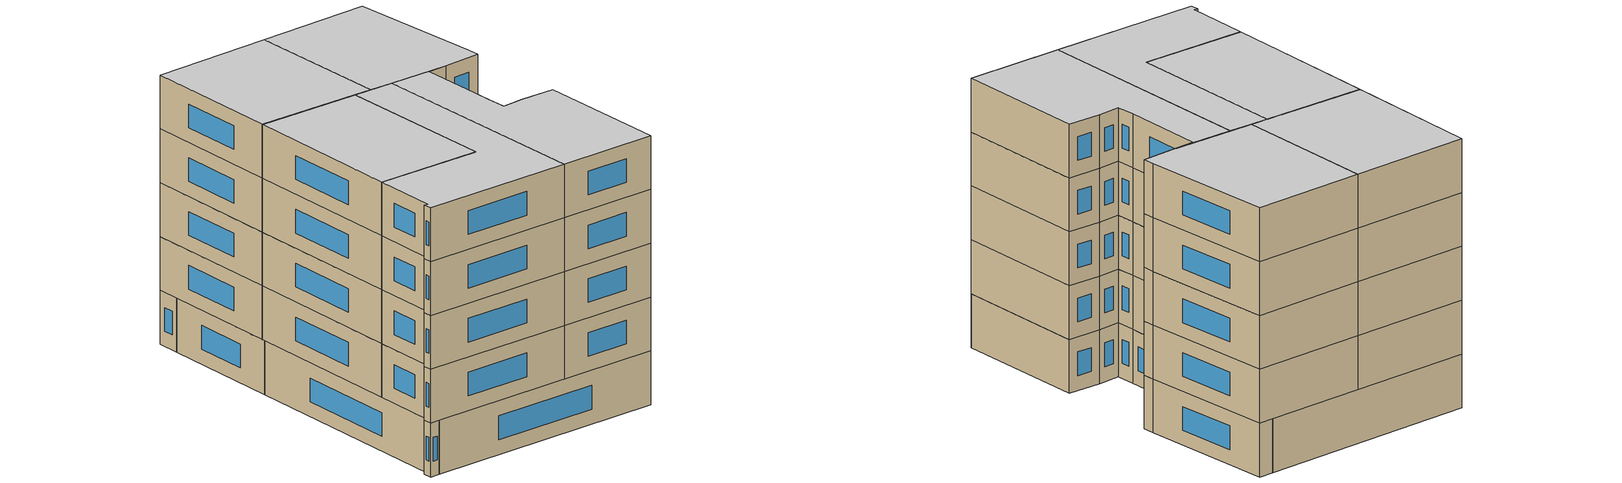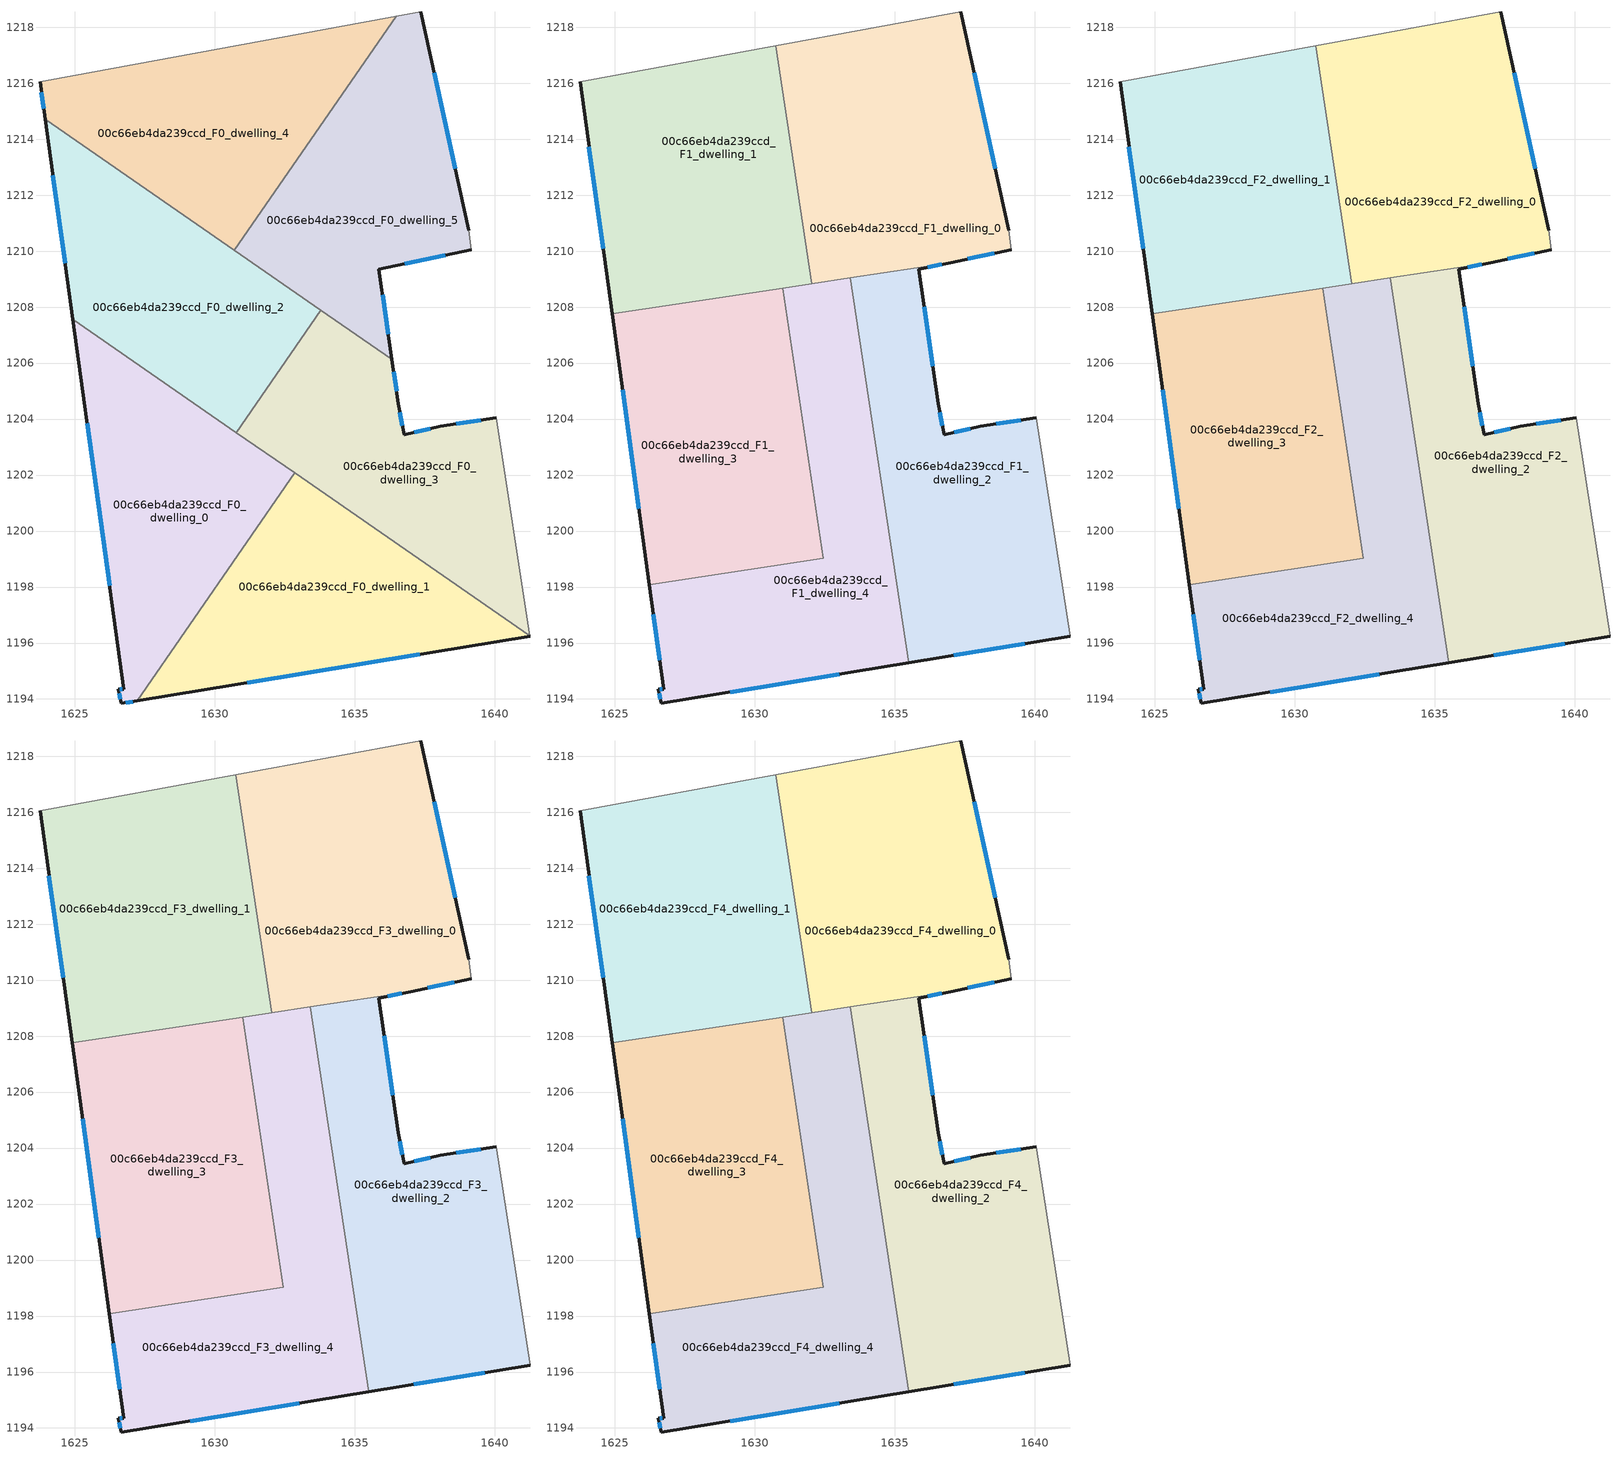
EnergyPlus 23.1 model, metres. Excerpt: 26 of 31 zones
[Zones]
00c66eb4da239ccd_F0_dwelling_0
 floor ground (EU_floor_Construction): 1632.86,1202.07 1627.22,1193.94 1626.65,1193.84 1626.55,1194.34 1626.75,1194.34 1624.93,1207.56 z0
 wall outside (EU_wall_Construction): 1624.93,1207.56 1626.75,1194.34 1626.55,1194.34 1626.65,1193.84 1627.22,1193.94 z0:3
 wall to 00c66eb4da239ccd_F0_dwelling_1 (EU_wall_Construction): 1627.22,1193.94 1632.86,1202.07 z0:3
 wall to 00c66eb4da239ccd_F0_dwelling_2 (EU_wall_Construction): 1630.77,1203.52 1624.93,1207.56 z0:3
 wall to 00c66eb4da239ccd_F0_dwelling_3 (EU_wall_Construction): 1632.86,1202.07 1630.77,1203.52 z0:3
 window (EU_Window_Construction): 1625.44,1203.86 1626.24,1198.05 / 1626.81,1193.87 1627.06,1193.91 / 1626.58,1194.2 1626.62,1193.98 / 1626.69,1194.34 1626.61,1194.34 z0.84:2.16
00c66eb4da239ccd_F0_dwelling_1
 floor ground (EU_floor_Construction): 1641.26,1196.26 1641.26,1196.24 1627.22,1193.94 1632.86,1202.07 z0
 wall outside (EU_wall_Construction): 1627.22,1193.94 1641.26,1196.24 z0:3
 wall adiabatic (EU_wall_Construction): 1641.26,1196.24 1641.26,1196.26 z0:3
 wall to 00c66eb4da239ccd_F0_dwelling_3 (EU_wall_Construction): 1641.26,1196.26 1632.86,1202.07 z0:3
 window (EU_Window_Construction): 1631.16,1194.58 1637.33,1195.6 z0.84:2.16
00c66eb4da239ccd_F0_dwelling_2
 floor ground (EU_floor_Construction): 1633.79,1207.88 1630.77,1203.52 1624.93,1207.56 1623.94,1214.7 z0
 wall outside (EU_wall_Construction): 1623.94,1214.7 1624.93,1207.56 z0:3
 wall to 00c66eb4da239ccd_F0_dwelling_3 (EU_wall_Construction): 1630.77,1203.52 1633.79,1207.88 z0:3
 wall to 00c66eb4da239ccd_F0_dwelling_4 (EU_wall_Construction): 1630.69,1210.03 1623.94,1214.7 z0:3
 wall to 00c66eb4da239ccd_F0_dwelling_5 (EU_wall_Construction): 1633.79,1207.88 1630.69,1210.03 z0:3
 window (EU_Window_Construction): 1624.22,1212.7 1624.65,1209.56 z0.84:2.16
00c66eb4da239ccd_F0_dwelling_3
 floor ground (EU_floor_Construction): 1640.06,1204.05 1641.26,1196.26 1630.77,1203.52 1633.79,1207.88 1636.33,1206.13 1636.56,1204.55 1636.76,1203.45 1638.06,1203.75 z0
 wall outside (EU_wall_Construction): 1640.06,1204.05 1638.06,1203.75 1636.76,1203.45 1636.56,1204.55 1636.33,1206.13 z0:3
 wall adiabatic (EU_wall_Construction): 1641.26,1196.26 1640.06,1204.05 z0:3
 wall to 00c66eb4da239ccd_F0_dwelling_5 (EU_wall_Construction): 1636.33,1206.13 1633.79,1207.88 z0:3
 window (EU_Window_Construction): 1636.5,1204.99 1636.39,1205.69 / 1636.7,1203.76 1636.62,1204.24 / 1637.7,1203.66 1637.13,1203.53 / 1639.5,1203.96 1638.62,1203.83 z0.84:2.16
00c66eb4da239ccd_F0_dwelling_4
 floor ground (EU_floor_Construction): 1636.48,1218.4 1630.69,1210.03 1623.94,1214.7 1623.76,1216.06 z0
 wall outside (EU_wall_Construction): 1623.76,1216.06 1623.94,1214.7 z0:3
 wall adiabatic (EU_wall_Construction): 1636.48,1218.4 1623.76,1216.06 z0:3
 wall to 00c66eb4da239ccd_F0_dwelling_5 (EU_wall_Construction): 1630.69,1210.03 1636.48,1218.4 z0:3
 window (EU_Window_Construction): 1623.81,1215.68 1623.89,1215.08 z0.84:2.16
00c66eb4da239ccd_F0_dwelling_5
 floor ground (EU_floor_Construction): 1637.36,1218.56 1639.06,1210.75 1639.16,1210.05 1635.86,1209.35 1636.33,1206.13 1630.69,1210.03 1636.48,1218.4 z0
 wall outside (EU_wall_Construction): 1636.33,1206.13 1635.86,1209.35 1639.16,1210.05 / 1639.06,1210.75 1637.36,1218.56 z0:3
 wall adiabatic (EU_wall_Construction): 1637.36,1218.56 1636.48,1218.4 / 1639.16,1210.05 1639.06,1210.75 z0:3
 window (EU_Window_Construction): 1636.79,1209.55 1638.24,1209.85 / 1636.2,1207.03 1635.99,1208.45 / 1638.59,1212.94 1637.84,1216.37 z0.84:2.16
00c66eb4da239ccd_F1_dwelling_0
 floor to 00c66eb4da239ccd_F0_dwelling_5 (EU_floor_Construction): 1637.36,1218.56 1639.06,1210.75 1639.16,1210.05 1636.99,1209.59 1632.34,1208.89 1632,1209.13 1631.65,1211.42 1636.48,1218.4 z3
 floor to 00c66eb4da239ccd_F0_dwelling_4 (EU_floor_Construction): 1636.48,1218.4 1631.65,1211.42 1630.75,1217.34 z3
 floor to 00c66eb4da239ccd_F0_dwelling_2 (EU_floor_Construction): 1632.34,1208.89 1632.04,1208.84 1632,1209.13 z3
 wall outside (EU_wall_Construction): 1636.99,1209.59 1639.16,1210.05 / 1639.06,1210.75 1637.36,1218.56 z3:6
 wall adiabatic (EU_wall_Construction): 1639.16,1210.05 1639.06,1210.75 / 1637.36,1218.56 1630.75,1217.34 z3:6
 wall to 00c66eb4da239ccd_F1_dwelling_1 (EU_wall_Construction): 1630.75,1217.34 1632.04,1208.84 z3:6
 wall to 00c66eb4da239ccd_F1_dwelling_2 (EU_wall_Construction): 1633.41,1209.05 1636.99,1209.59 z3:6
 wall to 00c66eb4da239ccd_F1_dwelling_4 (EU_wall_Construction): 1632.04,1208.84 1633.41,1209.05 z3:6
 window (EU_Window_Construction): 1637.6,1209.72 1638.56,1209.92 / 1638.59,1212.94 1637.84,1216.37 z3.84:5.16
00c66eb4da239ccd_F1_dwelling_1
 floor to 00c66eb4da239ccd_F0_dwelling_4 (EU_floor_Construction): 1630.75,1217.34 1631.65,1211.42 1630.69,1210.03 1623.94,1214.7 1623.76,1216.06 z3
 floor to 00c66eb4da239ccd_F0_dwelling_5 (EU_floor_Construction): 1631.65,1211.42 1632,1209.13 1630.69,1210.03 z3
 floor to 00c66eb4da239ccd_F0_dwelling_2 (EU_floor_Construction): 1632,1209.13 1632.04,1208.84 1624.9,1207.76 1623.94,1214.7 z3
 wall outside (EU_wall_Construction): 1623.76,1216.06 1624.9,1207.76 z3:6
 wall adiabatic (EU_wall_Construction): 1630.75,1217.34 1623.76,1216.06 z3:6
 wall to 00c66eb4da239ccd_F1_dwelling_3 (EU_wall_Construction): 1624.9,1207.76 1630.99,1208.68 z3:6
 wall to 00c66eb4da239ccd_F1_dwelling_4 (EU_wall_Construction): 1630.99,1208.68 1632.04,1208.84 z3:6
 window (EU_Window_Construction): 1624.08,1213.73 1624.58,1210.09 z3.84:5.16
00c66eb4da239ccd_F1_dwelling_2
 floor to 00c66eb4da239ccd_F0_dwelling_2 (EU_floor_Construction): 1633.79,1207.88 1633.63,1207.64 1633.57,1208.04 z3
 floor to 00c66eb4da239ccd_F0_dwelling_3 (EU_floor_Construction): 1640.06,1204.05 1641.26,1196.26 1634.66,1200.83 1633.63,1207.64 1633.79,1207.88 1636.33,1206.13 1636.56,1204.55 1636.76,1203.45 1638.06,1203.75 z3
 floor to 00c66eb4da239ccd_F0_dwelling_1 (EU_floor_Construction): 1641.26,1196.26 1641.26,1196.24 1635.5,1195.29 1634.66,1200.83 z3
 floor to 00c66eb4da239ccd_F0_dwelling_5 (EU_floor_Construction): 1636.99,1209.59 1635.86,1209.35 1636.33,1206.13 1633.57,1208.04 1633.41,1209.05 z3
 wall outside (EU_wall_Construction): 1640.06,1204.05 1638.06,1203.75 1636.76,1203.45 1636.56,1204.55 1635.86,1209.35 1636.99,1209.59 / 1635.5,1195.29 1641.26,1196.24 z3:6
 wall adiabatic (EU_wall_Construction): 1641.26,1196.24 1640.06,1204.05 z3:6
 wall to 00c66eb4da239ccd_F1_dwelling_4 (EU_wall_Construction): 1633.41,1209.05 1635.5,1195.29 z3:6
 window (EU_Window_Construction): 1636.36,1205.89 1636.06,1208.01 / 1636.7,1203.76 1636.62,1204.24 / 1637.7,1203.66 1637.13,1203.53 / 1639.5,1203.96 1638.62,1203.83 / 1637.11,1195.56 1639.65,1195.98 / 1636.18,1209.42 1636.68,1209.52 z3.84:5.16
00c66eb4da239ccd_F1_dwelling_3
 floor to 00c66eb4da239ccd_F0_dwelling_0 (EU_floor_Construction): 1631.89,1202.74 1632.15,1201.05 1630.54,1198.73 1626.24,1198.08 1624.93,1207.56 z3
 floor to 00c66eb4da239ccd_F0_dwelling_1 (EU_floor_Construction): 1632.15,1201.05 1632.45,1199.02 1630.54,1198.73 z3
 floor to 00c66eb4da239ccd_F0_dwelling_2 (EU_floor_Construction): 1630.99,1208.68 1631.59,1204.7 1630.77,1203.52 1624.93,1207.56 1624.9,1207.76 z3
 floor to 00c66eb4da239ccd_F0_dwelling_3 (EU_floor_Construction): 1631.59,1204.7 1631.89,1202.74 1630.77,1203.52 z3
 wall outside (EU_wall_Construction): 1624.9,1207.76 1626.24,1198.08 z3:6
 wall to 00c66eb4da239ccd_F1_dwelling_4 (EU_wall_Construction): 1626.24,1198.08 1632.45,1199.02 1630.99,1208.68 z3:6
 window (EU_Window_Construction): 1625.27,1205.05 1625.86,1200.79 z3.84:5.16
00c66eb4da239ccd_F1_dwelling_4
 floor to 00c66eb4da239ccd_F0_dwelling_1 (EU_floor_Construction): 1634.66,1200.83 1635.5,1195.29 1627.23,1193.94 1630.54,1198.73 1632.45,1199.02 1632.15,1201.05 1632.86,1202.07 z3
 floor to 00c66eb4da239ccd_F0_dwelling_0 (EU_floor_Construction): 1632.86,1202.07 1632.15,1201.05 1631.89,1202.74 z3; 1630.54,1198.73 1627.23,1193.94 1626.65,1193.84 1626.55,1194.34 1626.75,1194.34 1626.24,1198.08 z3
 floor to 00c66eb4da239ccd_F0_dwelling_3 (EU_floor_Construction): 1633.63,1207.64 1634.66,1200.83 1631.89,1202.74 1631.59,1204.7 z3
 floor to 00c66eb4da239ccd_F0_dwelling_2 (EU_floor_Construction): 1633.57,1208.04 1633.63,1207.64 1631.59,1204.7 1630.99,1208.68 1632.34,1208.89 z3
 floor to 00c66eb4da239ccd_F0_dwelling_5 (EU_floor_Construction): 1633.41,1209.05 1633.57,1208.04 1632.35,1208.89 z3
 wall outside (EU_wall_Construction): 1626.24,1198.08 1626.75,1194.34 1626.55,1194.34 1626.65,1193.84 1635.5,1195.29 z3:6
 window (EU_Window_Construction): 1626.38,1197.03 1626.61,1195.39 / 1629.13,1194.25 1633.02,1194.89 / 1626.58,1194.2 1626.62,1193.98 / 1626.69,1194.34 1626.61,1194.34 z3.84:5.16
00c66eb4da239ccd_F2_dwelling_0
 floor to 00c66eb4da239ccd_F1_dwelling_0 (EU_floor_Construction): 1637.36,1218.56 1639.06,1210.75 1639.16,1210.05 1636.99,1209.59 1632.04,1208.84 1630.75,1217.34 z6
 wall outside (EU_wall_Construction): 1636.99,1209.59 1639.16,1210.05 / 1639.06,1210.75 1637.36,1218.56 z6:9
 wall adiabatic (EU_wall_Construction): 1639.16,1210.05 1639.06,1210.75 / 1637.36,1218.56 1630.75,1217.34 z6:9
 wall to 00c66eb4da239ccd_F2_dwelling_1 (EU_wall_Construction): 1630.75,1217.34 1632.04,1208.84 z6:9
 wall to 00c66eb4da239ccd_F2_dwelling_2 (EU_wall_Construction): 1633.41,1209.05 1636.99,1209.59 z6:9
 wall to 00c66eb4da239ccd_F2_dwelling_4 (EU_wall_Construction): 1632.04,1208.84 1633.41,1209.05 z6:9
 window (EU_Window_Construction): 1637.6,1209.72 1638.56,1209.92 / 1638.59,1212.94 1637.84,1216.37 z6.84:8.16
00c66eb4da239ccd_F2_dwelling_1
 floor to 00c66eb4da239ccd_F1_dwelling_1 (EU_floor_Construction): 1630.75,1217.34 1632.04,1208.84 1624.9,1207.76 1623.76,1216.06 z6
 wall outside (EU_wall_Construction): 1623.76,1216.06 1624.9,1207.76 z6:9
 wall adiabatic (EU_wall_Construction): 1630.75,1217.34 1623.76,1216.06 z6:9
 wall to 00c66eb4da239ccd_F2_dwelling_3 (EU_wall_Construction): 1624.9,1207.76 1630.99,1208.68 z6:9
 wall to 00c66eb4da239ccd_F2_dwelling_4 (EU_wall_Construction): 1630.99,1208.68 1632.04,1208.84 z6:9
 window (EU_Window_Construction): 1624.08,1213.73 1624.58,1210.09 z6.84:8.16
00c66eb4da239ccd_F2_dwelling_2
 floor to 00c66eb4da239ccd_F1_dwelling_2 (EU_floor_Construction): 1636.99,1209.59 1635.86,1209.35 1636.56,1204.55 1636.76,1203.45 1638.06,1203.75 1640.06,1204.05 1641.26,1196.24 1635.5,1195.29 1633.41,1209.05 z6
 wall outside (EU_wall_Construction): 1640.06,1204.05 1638.06,1203.75 1636.76,1203.45 1636.56,1204.55 1635.86,1209.35 1636.99,1209.59 / 1635.5,1195.29 1641.26,1196.24 z6:9
 wall adiabatic (EU_wall_Construction): 1641.26,1196.24 1640.06,1204.05 z6:9
 wall to 00c66eb4da239ccd_F2_dwelling_4 (EU_wall_Construction): 1633.41,1209.05 1635.5,1195.29 z6:9
 window (EU_Window_Construction): 1636.36,1205.89 1636.06,1208.01 / 1636.7,1203.76 1636.62,1204.24 / 1637.7,1203.66 1637.13,1203.53 / 1639.5,1203.96 1638.62,1203.83 / 1637.11,1195.56 1639.65,1195.98 / 1636.18,1209.42 1636.68,1209.52 z6.84:8.16
00c66eb4da239ccd_F2_dwelling_3
 floor to 00c66eb4da239ccd_F1_dwelling_3 (EU_floor_Construction): 1630.99,1208.68 1632.45,1199.02 1626.24,1198.08 1624.9,1207.76 z6
 wall outside (EU_wall_Construction): 1624.9,1207.76 1626.24,1198.08 z6:9
 wall to 00c66eb4da239ccd_F2_dwelling_4 (EU_wall_Construction): 1626.24,1198.08 1632.45,1199.02 1630.99,1208.68 z6:9
 window (EU_Window_Construction): 1625.27,1205.05 1625.86,1200.79 z6.84:8.16
00c66eb4da239ccd_F2_dwelling_4
 floor to 00c66eb4da239ccd_F1_dwelling_4 (EU_floor_Construction): 1633.41,1209.05 1635.5,1195.29 1626.65,1193.84 1626.55,1194.34 1626.75,1194.34 1626.24,1198.08 1632.45,1199.02 1630.99,1208.68 z6
 wall outside (EU_wall_Construction): 1626.24,1198.08 1626.75,1194.34 1626.55,1194.34 1626.65,1193.84 1635.5,1195.29 z6:9
 window (EU_Window_Construction): 1626.38,1197.03 1626.61,1195.39 / 1629.13,1194.25 1633.02,1194.89 / 1626.58,1194.2 1626.62,1193.98 / 1626.69,1194.34 1626.61,1194.34 z6.84:8.16
00c66eb4da239ccd_F3_dwelling_0
 floor to 00c66eb4da239ccd_F2_dwelling_0 (EU_floor_Construction): 1637.36,1218.56 1639.06,1210.75 1639.16,1210.05 1636.99,1209.59 1632.04,1208.84 1630.75,1217.34 z9
 wall outside (EU_wall_Construction): 1636.99,1209.59 1639.16,1210.05 / 1639.06,1210.75 1637.36,1218.56 z9:12
 wall adiabatic (EU_wall_Construction): 1639.16,1210.05 1639.06,1210.75 / 1637.36,1218.56 1630.75,1217.34 z9:12
 wall to 00c66eb4da239ccd_F3_dwelling_1 (EU_wall_Construction): 1630.75,1217.34 1632.04,1208.84 z9:12
 wall to 00c66eb4da239ccd_F3_dwelling_2 (EU_wall_Construction): 1633.41,1209.05 1636.99,1209.59 z9:12
 wall to 00c66eb4da239ccd_F3_dwelling_4 (EU_wall_Construction): 1632.04,1208.84 1633.41,1209.05 z9:12
 window (EU_Window_Construction): 1637.6,1209.72 1638.56,1209.92 / 1638.59,1212.94 1637.84,1216.37 z9.84:11.16
00c66eb4da239ccd_F3_dwelling_1
 floor to 00c66eb4da239ccd_F2_dwelling_1 (EU_floor_Construction): 1630.75,1217.34 1632.04,1208.84 1624.9,1207.76 1623.76,1216.06 z9
 wall outside (EU_wall_Construction): 1623.76,1216.06 1624.9,1207.76 z9:12
 wall adiabatic (EU_wall_Construction): 1630.75,1217.34 1623.76,1216.06 z9:12
 wall to 00c66eb4da239ccd_F3_dwelling_3 (EU_wall_Construction): 1624.9,1207.76 1630.99,1208.68 z9:12
 wall to 00c66eb4da239ccd_F3_dwelling_4 (EU_wall_Construction): 1630.99,1208.68 1632.04,1208.84 z9:12
 window (EU_Window_Construction): 1624.08,1213.73 1624.58,1210.09 z9.84:11.16
00c66eb4da239ccd_F3_dwelling_2
 floor to 00c66eb4da239ccd_F2_dwelling_2 (EU_floor_Construction): 1636.99,1209.59 1635.86,1209.35 1636.56,1204.55 1636.76,1203.45 1638.06,1203.75 1640.06,1204.05 1641.26,1196.24 1635.5,1195.29 1633.41,1209.05 z9
 wall outside (EU_wall_Construction): 1640.06,1204.05 1638.06,1203.75 1636.76,1203.45 1636.56,1204.55 1635.86,1209.35 1636.99,1209.59 / 1635.5,1195.29 1641.26,1196.24 z9:12
 wall adiabatic (EU_wall_Construction): 1641.26,1196.24 1640.06,1204.05 z9:12
 wall to 00c66eb4da239ccd_F3_dwelling_4 (EU_wall_Construction): 1633.41,1209.05 1635.5,1195.29 z9:12
 window (EU_Window_Construction): 1636.36,1205.89 1636.06,1208.01 / 1636.7,1203.76 1636.62,1204.24 / 1637.7,1203.66 1637.13,1203.53 / 1639.5,1203.96 1638.62,1203.83 / 1637.11,1195.56 1639.65,1195.98 / 1636.18,1209.42 1636.68,1209.52 z9.84:11.16
00c66eb4da239ccd_F3_dwelling_3
 floor to 00c66eb4da239ccd_F2_dwelling_3 (EU_floor_Construction): 1630.99,1208.68 1632.45,1199.02 1626.24,1198.08 1624.9,1207.76 z9
 wall outside (EU_wall_Construction): 1624.9,1207.76 1626.24,1198.08 z9:12
 wall to 00c66eb4da239ccd_F3_dwelling_4 (EU_wall_Construction): 1626.24,1198.08 1632.45,1199.02 1630.99,1208.68 z9:12
 window (EU_Window_Construction): 1625.27,1205.05 1625.86,1200.79 z9.84:11.16
00c66eb4da239ccd_F3_dwelling_4
 floor to 00c66eb4da239ccd_F2_dwelling_4 (EU_floor_Construction): 1633.41,1209.05 1635.5,1195.29 1626.65,1193.84 1626.55,1194.34 1626.75,1194.34 1626.24,1198.08 1632.45,1199.02 1630.99,1208.68 z9
 wall outside (EU_wall_Construction): 1626.24,1198.08 1626.75,1194.34 1626.55,1194.34 1626.65,1193.84 1635.5,1195.29 z9:12
 window (EU_Window_Construction): 1626.38,1197.03 1626.61,1195.39 / 1629.13,1194.25 1633.02,1194.89 / 1626.58,1194.2 1626.62,1193.98 / 1626.69,1194.34 1626.61,1194.34 z9.84:11.16
00c66eb4da239ccd_F4_dwelling_0
 floor to 00c66eb4da239ccd_F3_dwelling_0 (EU_floor_Construction): 1637.36,1218.56 1639.06,1210.75 1639.16,1210.05 1636.99,1209.59 1632.04,1208.84 1630.75,1217.34 z12
 wall outside (EU_wall_Construction): 1636.99,1209.59 1639.16,1210.05 / 1639.06,1210.75 1637.36,1218.56 z12:15
 wall adiabatic (EU_wall_Construction): 1639.16,1210.05 1639.06,1210.75 / 1637.36,1218.56 1630.75,1217.34 z12:15
 wall to 00c66eb4da239ccd_F4_dwelling_1 (EU_wall_Construction): 1630.75,1217.34 1632.04,1208.84 z12:15
 wall to 00c66eb4da239ccd_F4_dwelling_2 (EU_wall_Construction): 1633.41,1209.05 1636.99,1209.59 z12:15
 wall to 00c66eb4da239ccd_F4_dwelling_4 (EU_wall_Construction): 1632.04,1208.84 1633.41,1209.05 z12:15
 window (EU_Window_Construction): 1637.6,1209.72 1638.56,1209.92 / 1638.59,1212.94 1637.84,1216.37 z12.84:14.16
 ceiling to 00c66eb4da239ccd_F5_dwelling_0 (EU_floor_Construction): 1639.16,1210.05 1639.06,1210.75 1637.36,1218.56 1630.75,1217.34 1632.04,1208.84 1636.99,1209.59 z15
00c66eb4da239ccd_F4_dwelling_1
 floor to 00c66eb4da239ccd_F3_dwelling_1 (EU_floor_Construction): 1630.75,1217.34 1632.04,1208.84 1624.9,1207.76 1623.76,1216.06 z12
 wall outside (EU_wall_Construction): 1623.76,1216.06 1624.9,1207.76 z12:15
 wall adiabatic (EU_wall_Construction): 1630.75,1217.34 1623.76,1216.06 z12:15
 wall to 00c66eb4da239ccd_F4_dwelling_3 (EU_wall_Construction): 1624.9,1207.76 1630.99,1208.68 z12:15
 wall to 00c66eb4da239ccd_F4_dwelling_4 (EU_wall_Construction): 1630.99,1208.68 1632.04,1208.84 z12:15
 window (EU_Window_Construction): 1624.08,1213.73 1624.58,1210.09 z12.84:14.16
 ceiling to 00c66eb4da239ccd_F5_dwelling_1 (EU_floor_Construction): 1632.04,1208.84 1630.75,1217.34 1623.76,1216.06 1624.9,1207.76 z15
00c66eb4da239ccd_F4_dwelling_2
 floor to 00c66eb4da239ccd_F3_dwelling_2 (EU_floor_Construction): 1636.99,1209.59 1635.86,1209.35 1636.56,1204.55 1636.76,1203.45 1638.06,1203.75 1640.06,1204.05 1641.26,1196.24 1635.5,1195.29 1633.41,1209.05 z12
 wall outside (EU_wall_Construction): 1640.06,1204.05 1638.06,1203.75 1636.76,1203.45 1636.56,1204.55 1635.86,1209.35 1636.99,1209.59 / 1635.5,1195.29 1641.26,1196.24 z12:15
 wall adiabatic (EU_wall_Construction): 1641.26,1196.24 1640.06,1204.05 z12:15
 wall to 00c66eb4da239ccd_F4_dwelling_4 (EU_wall_Construction): 1633.41,1209.05 1635.5,1195.29 z12:15
 window (EU_Window_Construction): 1636.36,1205.89 1636.06,1208.01 / 1636.7,1203.76 1636.62,1204.24 / 1637.7,1203.66 1637.13,1203.53 / 1639.5,1203.96 1638.62,1203.83 / 1637.11,1195.56 1639.65,1195.98 / 1636.18,1209.42 1636.68,1209.52 z12.84:14.16
 ceiling to 00c66eb4da239ccd_F5_dwelling_2 (EU_floor_Construction): 1641.26,1196.24 1640.06,1204.05 1638.06,1203.75 1636.76,1203.45 1636.56,1204.55 1635.86,1209.35 1636.99,1209.59 1633.41,1209.05 1635.5,1195.29 z15
00c66eb4da239ccd_F4_dwelling_3
 floor to 00c66eb4da239ccd_F3_dwelling_3 (EU_floor_Construction): 1630.99,1208.68 1632.45,1199.02 1626.24,1198.08 1624.9,1207.76 z12
 wall outside (EU_wall_Construction): 1624.9,1207.76 1626.24,1198.08 z12:15
 wall to 00c66eb4da239ccd_F4_dwelling_4 (EU_wall_Construction): 1626.24,1198.08 1632.45,1199.02 1630.99,1208.68 z12:15
 window (EU_Window_Construction): 1625.27,1205.05 1625.86,1200.79 z12.84:14.16
 ceiling to 00c66eb4da239ccd_F5_dwelling_3 (EU_floor_Construction): 1632.45,1199.02 1630.99,1208.68 1624.9,1207.76 1626.24,1198.08 z15
00c66eb4da239ccd_F4_dwelling_4
 floor to 00c66eb4da239ccd_F3_dwelling_4 (EU_floor_Construction): 1633.41,1209.05 1635.5,1195.29 1626.65,1193.84 1626.55,1194.34 1626.75,1194.34 1626.24,1198.08 1632.45,1199.02 1630.99,1208.68 z12
 wall outside (EU_wall_Construction): 1626.24,1198.08 1626.75,1194.34 1626.55,1194.34 1626.65,1193.84 1635.5,1195.29 z12:15
 window (EU_Window_Construction): 1626.38,1197.03 1626.61,1195.39 / 1629.13,1194.25 1633.02,1194.89 / 1626.58,1194.2 1626.62,1193.98 / 1626.69,1194.34 1626.61,1194.34 z12.84:14.16
 ceiling to 00c66eb4da239ccd_F5_dwelling_4 (EU_floor_Construction): 1635.5,1195.29 1633.41,1209.05 1630.99,1208.68 1632.45,1199.02 1626.24,1198.08 1626.75,1194.34 1626.55,1194.34 1626.65,1193.84 z15
[Building]
EU S2 Campaign: North Axis=0; Terrain=City; Solar Distribution=FullExterior
[Site:Location]
Lyon-Bron: Latitude=45.75; Longitude=5; Time Zone=1; Elevation=198
[SizingPeriod:WeatherFileDays]
AnnualSizingPeriod: Begin Month=1; Begin Day of Month=1; End Month=12; End Day of Month=31; Day of Week for Start Day=Monday; Use Weather File Daylight Saving Period=No; Use Weather File Rain and Snow Indicators=No
[MATERIAL]
EU_InternalMass_Material: Roughness=MediumRough; Thickness=0.1; Conductivity=1; Density=1800; Specific Heat=900; Thermal Absorptance=0.9; Solar Absorptance=0.7; Visible Absorptance=0.7
[MATERIAL:NOMASS] Roughness=MediumRough; Thermal Absorptance=0.9; Solar Absorptance=0.7; Visible Absorptance=0.7
Name | Thermal Resistance
EU_wall_NoMass | 0.776494
EU_floor_NoMass | 0.421597
[WINDOWMATERIAL:SIMPLEGLAZINGSYSTEM]
EU_Window_SimpleGlazing: UFactor=4.24961; Solar Heat Gain Coefficient=0.83; Visible Transmittance=0.83
[CONSTRUCTION]
EU_wall_Construction: EU_wall_NoMass
EU_floor_Construction: EU_floor_NoMass
EU_Window_Construction: EU_Window_SimpleGlazing
EU_InternalMass_Construction: EU_InternalMass_Material
[ZONE] Type=1; Multiplier=1; Ceiling Height=autocalculate; Floor Area=autocalculate; Part of Total Floor Area=Yes
Name | Volume
00c66eb4da239ccd_F0_dwelling_0 | 152.05
00c66eb4da239ccd_F1_dwelling_0; 00c66eb4da239ccd_F2_dwelling_0; 00c66eb4da239ccd_F3_dwelling_0; 00c66eb4da239ccd_F4_dwelling_0 | 182.479
00c66eb4da239ccd_F0_dwelling_1 | 152.061
00c66eb4da239ccd_F1_dwelling_1; 00c66eb4da239ccd_F2_dwelling_1; 00c66eb4da239ccd_F3_dwelling_1; 00c66eb4da239ccd_F4_dwelling_1 | 182.449
00c66eb4da239ccd_F0_dwelling_2 | 152.055
00c66eb4da239ccd_F1_dwelling_2; 00c66eb4da239ccd_F2_dwelling_2; 00c66eb4da239ccd_F3_dwelling_2; 00c66eb4da239ccd_F4_dwelling_2 | 182.441
00c66eb4da239ccd_F0_dwelling_3 | 152.569
00c66eb4da239ccd_F1_dwelling_3; 00c66eb4da239ccd_F2_dwelling_3; 00c66eb4da239ccd_F3_dwelling_3; 00c66eb4da239ccd_F4_dwelling_3 | 182.473
00c66eb4da239ccd_F0_dwelling_4 | 151.792
00c66eb4da239ccd_F1_dwelling_4; 00c66eb4da239ccd_F2_dwelling_4; 00c66eb4da239ccd_F3_dwelling_4; 00c66eb4da239ccd_F4_dwelling_4 | 182.438
00c66eb4da239ccd_F0_dwelling_5 | 151.79
[INTERNALMASS] Construction=EU_InternalMass_Construction
Name | Zone or ZoneList | Surface Area
00c66eb4da239ccd_F0_dwelling_0_EU_InternalMass | 00c66eb4da239ccd_F0_dwelling_0 | 50.6827
00c66eb4da239ccd_F0_dwelling_1_EU_InternalMass | 00c66eb4da239ccd_F0_dwelling_1 | 50.6873
00c66eb4da239ccd_F0_dwelling_2_EU_InternalMass | 00c66eb4da239ccd_F0_dwelling_2 | 50.6849
00c66eb4da239ccd_F0_dwelling_3_EU_InternalMass | 00c66eb4da239ccd_F0_dwelling_3 | 50.8552
00c66eb4da239ccd_F0_dwelling_4_EU_InternalMass | 00c66eb4da239ccd_F0_dwelling_4 | 50.5969
00c66eb4da239ccd_F0_dwelling_5_EU_InternalMass | 00c66eb4da239ccd_F0_dwelling_5 | 50.5968
00c66eb4da239ccd_F1_dwelling_0_EU_InternalMass | 00c66eb4da239ccd_F1_dwelling_0 | 60.8265
00c66eb4da239ccd_F1_dwelling_1_EU_InternalMass | 00c66eb4da239ccd_F1_dwelling_1 | 60.8153
00c66eb4da239ccd_F1_dwelling_2_EU_InternalMass | 00c66eb4da239ccd_F1_dwelling_2 | 60.8136
00c66eb4da239ccd_F1_dwelling_3_EU_InternalMass | 00c66eb4da239ccd_F1_dwelling_3 | 60.8235
00c66eb4da239ccd_F1_dwelling_4_EU_InternalMass | 00c66eb4da239ccd_F1_dwelling_4 | 60.8121
00c66eb4da239ccd_F2_dwelling_0_EU_InternalMass | 00c66eb4da239ccd_F2_dwelling_0 | 60.8265
00c66eb4da239ccd_F2_dwelling_1_EU_InternalMass | 00c66eb4da239ccd_F2_dwelling_1 | 60.8153
00c66eb4da239ccd_F2_dwelling_2_EU_InternalMass | 00c66eb4da239ccd_F2_dwelling_2 | 60.8136
00c66eb4da239ccd_F2_dwelling_3_EU_InternalMass | 00c66eb4da239ccd_F2_dwelling_3 | 60.8235
00c66eb4da239ccd_F2_dwelling_4_EU_InternalMass | 00c66eb4da239ccd_F2_dwelling_4 | 60.8121
00c66eb4da239ccd_F3_dwelling_0_EU_InternalMass | 00c66eb4da239ccd_F3_dwelling_0 | 60.8265
00c66eb4da239ccd_F3_dwelling_1_EU_InternalMass | 00c66eb4da239ccd_F3_dwelling_1 | 60.8153
00c66eb4da239ccd_F3_dwelling_2_EU_InternalMass | 00c66eb4da239ccd_F3_dwelling_2 | 60.8136
00c66eb4da239ccd_F3_dwelling_3_EU_InternalMass | 00c66eb4da239ccd_F3_dwelling_3 | 60.8235
00c66eb4da239ccd_F3_dwelling_4_EU_InternalMass | 00c66eb4da239ccd_F3_dwelling_4 | 60.8121
00c66eb4da239ccd_F4_dwelling_0_EU_InternalMass | 00c66eb4da239ccd_F4_dwelling_0 | 60.8265
00c66eb4da239ccd_F4_dwelling_1_EU_InternalMass | 00c66eb4da239ccd_F4_dwelling_1 | 60.8153
00c66eb4da239ccd_F4_dwelling_2_EU_InternalMass | 00c66eb4da239ccd_F4_dwelling_2 | 60.8136
00c66eb4da239ccd_F4_dwelling_3_EU_InternalMass | 00c66eb4da239ccd_F4_dwelling_3 | 60.8235
00c66eb4da239ccd_F4_dwelling_4_EU_InternalMass | 00c66eb4da239ccd_F4_dwelling_4 | 60.8121
[OTHEREQUIPMENT] Fuel Type=Electricity; Design Level Calculation Method=Watts/Area; Power per Zone Floor Area=1; Fraction Latent=0; Fraction Radiant=0; Fraction Lost=0; Carbon Dioxide Generation Rate=0; EndUse Subcategory=EU_Step8_InternalGains
Name | Zone or ZoneList or Space or SpaceList | Schedule
EU_Step8_InternalGain_00c66eb4da239ccd_F0_dwelling_0_f000 | 00c66eb4da239ccd_F0_dwelling_0 | EU_Step8_GainSchedule_00c66eb4da239ccd_F0_dwelling_0_f000
EU_Step8_InternalGain_00c66eb4da239ccd_F0_dwelling_1_f000 | 00c66eb4da239ccd_F0_dwelling_1 | EU_Step8_GainSchedule_00c66eb4da239ccd_F0_dwelling_1_f000
EU_Step8_InternalGain_00c66eb4da239ccd_F0_dwelling_2_f000 | 00c66eb4da239ccd_F0_dwelling_2 | EU_Step8_GainSchedule_00c66eb4da239ccd_F0_dwelling_2_f000
EU_Step8_InternalGain_00c66eb4da239ccd_F0_dwelling_3_f000 | 00c66eb4da239ccd_F0_dwelling_3 | EU_Step8_GainSchedule_00c66eb4da239ccd_F0_dwelling_3_f000
EU_Step8_InternalGain_00c66eb4da239ccd_F0_dwelling_4_f000 | 00c66eb4da239ccd_F0_dwelling_4 | EU_Step8_GainSchedule_00c66eb4da239ccd_F0_dwelling_4_f000
EU_Step8_InternalGain_00c66eb4da239ccd_F0_dwelling_5_f000 | 00c66eb4da239ccd_F0_dwelling_5 | EU_Step8_GainSchedule_00c66eb4da239ccd_F0_dwelling_5_f000
EU_Step8_InternalGain_00c66eb4da239ccd_F1_dwelling_0_f000 | 00c66eb4da239ccd_F1_dwelling_0 | EU_Step8_GainSchedule_00c66eb4da239ccd_F1_dwelling_0_f000
EU_Step8_InternalGain_00c66eb4da239ccd_F1_dwelling_1_f000 | 00c66eb4da239ccd_F1_dwelling_1 | EU_Step8_GainSchedule_00c66eb4da239ccd_F1_dwelling_1_f000
EU_Step8_InternalGain_00c66eb4da239ccd_F1_dwelling_2_f000 | 00c66eb4da239ccd_F1_dwelling_2 | EU_Step8_GainSchedule_00c66eb4da239ccd_F1_dwelling_2_f000
EU_Step8_InternalGain_00c66eb4da239ccd_F1_dwelling_3_f000 | 00c66eb4da239ccd_F1_dwelling_3 | EU_Step8_GainSchedule_00c66eb4da239ccd_F1_dwelling_3_f000
EU_Step8_InternalGain_00c66eb4da239ccd_F1_dwelling_4_f000 | 00c66eb4da239ccd_F1_dwelling_4 | EU_Step8_GainSchedule_00c66eb4da239ccd_F1_dwelling_4_f000
EU_Step8_InternalGain_00c66eb4da239ccd_F2_dwelling_0_f000 | 00c66eb4da239ccd_F2_dwelling_0 | EU_Step8_GainSchedule_00c66eb4da239ccd_F2_dwelling_0_f000
EU_Step8_InternalGain_00c66eb4da239ccd_F2_dwelling_1_f000 | 00c66eb4da239ccd_F2_dwelling_1 | EU_Step8_GainSchedule_00c66eb4da239ccd_F2_dwelling_1_f000
EU_Step8_InternalGain_00c66eb4da239ccd_F2_dwelling_2_f000 | 00c66eb4da239ccd_F2_dwelling_2 | EU_Step8_GainSchedule_00c66eb4da239ccd_F2_dwelling_2_f000
EU_Step8_InternalGain_00c66eb4da239ccd_F2_dwelling_3_f000 | 00c66eb4da239ccd_F2_dwelling_3 | EU_Step8_GainSchedule_00c66eb4da239ccd_F2_dwelling_3_f000
EU_Step8_InternalGain_00c66eb4da239ccd_F2_dwelling_4_f000 | 00c66eb4da239ccd_F2_dwelling_4 | EU_Step8_GainSchedule_00c66eb4da239ccd_F2_dwelling_4_f000
EU_Step8_InternalGain_00c66eb4da239ccd_F3_dwelling_0_f000 | 00c66eb4da239ccd_F3_dwelling_0 | EU_Step8_GainSchedule_00c66eb4da239ccd_F3_dwelling_0_f000
EU_Step8_InternalGain_00c66eb4da239ccd_F3_dwelling_1_f000 | 00c66eb4da239ccd_F3_dwelling_1 | EU_Step8_GainSchedule_00c66eb4da239ccd_F3_dwelling_1_f000
EU_Step8_InternalGain_00c66eb4da239ccd_F3_dwelling_2_f000 | 00c66eb4da239ccd_F3_dwelling_2 | EU_Step8_GainSchedule_00c66eb4da239ccd_F3_dwelling_2_f000
EU_Step8_InternalGain_00c66eb4da239ccd_F3_dwelling_3_f000 | 00c66eb4da239ccd_F3_dwelling_3 | EU_Step8_GainSchedule_00c66eb4da239ccd_F3_dwelling_3_f000
EU_Step8_InternalGain_00c66eb4da239ccd_F3_dwelling_4_f000 | 00c66eb4da239ccd_F3_dwelling_4 | EU_Step8_GainSchedule_00c66eb4da239ccd_F3_dwelling_4_f000
EU_Step8_InternalGain_00c66eb4da239ccd_F4_dwelling_0_f000 | 00c66eb4da239ccd_F4_dwelling_0 | EU_Step8_GainSchedule_00c66eb4da239ccd_F4_dwelling_0_f000
EU_Step8_InternalGain_00c66eb4da239ccd_F4_dwelling_1_f000 | 00c66eb4da239ccd_F4_dwelling_1 | EU_Step8_GainSchedule_00c66eb4da239ccd_F4_dwelling_1_f000
EU_Step8_InternalGain_00c66eb4da239ccd_F4_dwelling_2_f000 | 00c66eb4da239ccd_F4_dwelling_2 | EU_Step8_GainSchedule_00c66eb4da239ccd_F4_dwelling_2_f000
EU_Step8_InternalGain_00c66eb4da239ccd_F4_dwelling_3_f000 | 00c66eb4da239ccd_F4_dwelling_3 | EU_Step8_GainSchedule_00c66eb4da239ccd_F4_dwelling_3_f000
EU_Step8_InternalGain_00c66eb4da239ccd_F4_dwelling_4_f000 | 00c66eb4da239ccd_F4_dwelling_4 | EU_Step8_GainSchedule_00c66eb4da239ccd_F4_dwelling_4_f000
[ZONEVENTILATION:DESIGNFLOWRATE] Schedule=EU_AlwaysOn; Design Flow Rate Calculation Method=AirChanges/Hour; Air Changes per Hour=0.693814; Ventilation Type=Natural; Fan Pressure Rise=0; Fan Total Efficiency=1; Constant Term Coefficient=1; Temperature Term Coefficient=0; Velocity Term Coefficient=0; Velocity Squared Term Coefficient=0; Minimum Indoor Temperature=-100; Maximum Indoor Temperature=100; Delta Temperature=-100; Minimum Outdoor Temperature=-100; Maximum Outdoor Temperature=100; Maximum Wind Speed=40
Name | Zone or ZoneList or Space or SpaceList
EU_ConstantAir_00c66eb4da239ccd_F0_dwelling_0 | 00c66eb4da239ccd_F0_dwelling_0
EU_ConstantAir_00c66eb4da239ccd_F0_dwelling_1 | 00c66eb4da239ccd_F0_dwelling_1
EU_ConstantAir_00c66eb4da239ccd_F0_dwelling_2 | 00c66eb4da239ccd_F0_dwelling_2
EU_ConstantAir_00c66eb4da239ccd_F0_dwelling_3 | 00c66eb4da239ccd_F0_dwelling_3
EU_ConstantAir_00c66eb4da239ccd_F0_dwelling_4 | 00c66eb4da239ccd_F0_dwelling_4
EU_ConstantAir_00c66eb4da239ccd_F0_dwelling_5 | 00c66eb4da239ccd_F0_dwelling_5
EU_ConstantAir_00c66eb4da239ccd_F1_dwelling_0 | 00c66eb4da239ccd_F1_dwelling_0
EU_ConstantAir_00c66eb4da239ccd_F1_dwelling_1 | 00c66eb4da239ccd_F1_dwelling_1
EU_ConstantAir_00c66eb4da239ccd_F1_dwelling_2 | 00c66eb4da239ccd_F1_dwelling_2
EU_ConstantAir_00c66eb4da239ccd_F1_dwelling_3 | 00c66eb4da239ccd_F1_dwelling_3
EU_ConstantAir_00c66eb4da239ccd_F1_dwelling_4 | 00c66eb4da239ccd_F1_dwelling_4
EU_ConstantAir_00c66eb4da239ccd_F2_dwelling_0 | 00c66eb4da239ccd_F2_dwelling_0
EU_ConstantAir_00c66eb4da239ccd_F2_dwelling_1 | 00c66eb4da239ccd_F2_dwelling_1
EU_ConstantAir_00c66eb4da239ccd_F2_dwelling_2 | 00c66eb4da239ccd_F2_dwelling_2
EU_ConstantAir_00c66eb4da239ccd_F2_dwelling_3 | 00c66eb4da239ccd_F2_dwelling_3
EU_ConstantAir_00c66eb4da239ccd_F2_dwelling_4 | 00c66eb4da239ccd_F2_dwelling_4
EU_ConstantAir_00c66eb4da239ccd_F3_dwelling_0 | 00c66eb4da239ccd_F3_dwelling_0
EU_ConstantAir_00c66eb4da239ccd_F3_dwelling_1 | 00c66eb4da239ccd_F3_dwelling_1
EU_ConstantAir_00c66eb4da239ccd_F3_dwelling_2 | 00c66eb4da239ccd_F3_dwelling_2
EU_ConstantAir_00c66eb4da239ccd_F3_dwelling_3 | 00c66eb4da239ccd_F3_dwelling_3
EU_ConstantAir_00c66eb4da239ccd_F3_dwelling_4 | 00c66eb4da239ccd_F3_dwelling_4
EU_ConstantAir_00c66eb4da239ccd_F4_dwelling_0 | 00c66eb4da239ccd_F4_dwelling_0
EU_ConstantAir_00c66eb4da239ccd_F4_dwelling_1 | 00c66eb4da239ccd_F4_dwelling_1
EU_ConstantAir_00c66eb4da239ccd_F4_dwelling_2 | 00c66eb4da239ccd_F4_dwelling_2
EU_ConstantAir_00c66eb4da239ccd_F4_dwelling_3 | 00c66eb4da239ccd_F4_dwelling_3
EU_ConstantAir_00c66eb4da239ccd_F4_dwelling_4 | 00c66eb4da239ccd_F4_dwelling_4
[HVACTEMPLATE:THERMOSTAT] Constant Heating Setpoint=20; Constant Cooling Setpoint=50
EU_HeatOnly_00c66eb4da239ccd_F0_dwelling_0; EU_HeatOnly_00c66eb4da239ccd_F0_dwelling_1; EU_HeatOnly_00c66eb4da239ccd_F0_dwelling_2; EU_HeatOnly_00c66eb4da239ccd_F0_dwelling_3; EU_HeatOnly_00c66eb4da239ccd_F0_dwelling_4; EU_HeatOnly_00c66eb4da239ccd_F0_dwelling_5; EU_HeatOnly_00c66eb4da239ccd_F1_dwelling_0; EU_HeatOnly_00c66eb4da239ccd_F1_dwelling_1; EU_HeatOnly_00c66eb4da239ccd_F1_dwelling_2; EU_HeatOnly_00c66eb4da239ccd_F1_dwelling_3; EU_HeatOnly_00c66eb4da239ccd_F1_dwelling_4; EU_HeatOnly_00c66eb4da239ccd_F2_dwelling_0; EU_HeatOnly_00c66eb4da239ccd_F2_dwelling_1; EU_HeatOnly_00c66eb4da239ccd_F2_dwelling_2; EU_HeatOnly_00c66eb4da239ccd_F2_dwelling_3; EU_HeatOnly_00c66eb4da239ccd_F2_dwelling_4; EU_HeatOnly_00c66eb4da239ccd_F3_dwelling_0; EU_HeatOnly_00c66eb4da239ccd_F3_dwelling_1; EU_HeatOnly_00c66eb4da239ccd_F3_dwelling_2; EU_HeatOnly_00c66eb4da239ccd_F3_dwelling_3; EU_HeatOnly_00c66eb4da239ccd_F3_dwelling_4; EU_HeatOnly_00c66eb4da239ccd_F4_dwelling_0; EU_HeatOnly_00c66eb4da239ccd_F4_dwelling_1; EU_HeatOnly_00c66eb4da239ccd_F4_dwelling_2; EU_HeatOnly_00c66eb4da239ccd_F4_dwelling_3; EU_HeatOnly_00c66eb4da239ccd_F4_dwelling_4; EU_HeatOnly_00c66eb4da239ccd_F5_dwelling_0; EU_HeatOnly_00c66eb4da239ccd_F5_dwelling_1; EU_HeatOnly_00c66eb4da239ccd_F5_dwelling_2; EU_HeatOnly_00c66eb4da239ccd_F5_dwelling_3; EU_HeatOnly_00c66eb4da239ccd_F5_dwelling_4
[HVACTEMPLATE:ZONE:IDEALLOADSAIRSYSTEM] System Availability Schedule=EU_AlwaysOn; Maximum Heating Supply Air Temperature=50; Minimum Cooling Supply Air Temperature=13; Maximum Heating Supply Air Humidity Ratio=0.0156; Minimum Cooling Supply Air Humidity Ratio=0.0077; Heating Limit=NoLimit; Cooling Limit=NoLimit; Heating Availability Schedule=EU_AlwaysOn; Cooling Availability Schedule=EU_CoolingOff; Dehumidification Control Type=ConstantSensibleHeatRatio; Cooling Sensible Heat Ratio=0.7; Dehumidification Setpoint=60; Humidification Control Type=None; Humidification Setpoint=30; Outdoor Air Method=None; Outdoor Air Flow Rate per Person=0.00944; Outdoor Air Flow Rate per Zone Floor Area=0; Outdoor Air Flow Rate per Zone=0; Demand Controlled Ventilation Type=None; Outdoor Air Economizer Type=NoEconomizer; Heat Recovery Type=None; Sensible Heat Recovery Effectiveness=0.7; Latent Heat Recovery Effectiveness=0.65
Name | Template Thermostat
00c66eb4da239ccd_F0_dwelling_0 | EU_HeatOnly_00c66eb4da239ccd_F0_dwelling_0
00c66eb4da239ccd_F0_dwelling_1 | EU_HeatOnly_00c66eb4da239ccd_F0_dwelling_1
00c66eb4da239ccd_F0_dwelling_2 | EU_HeatOnly_00c66eb4da239ccd_F0_dwelling_2
00c66eb4da239ccd_F0_dwelling_3 | EU_HeatOnly_00c66eb4da239ccd_F0_dwelling_3
00c66eb4da239ccd_F0_dwelling_4 | EU_HeatOnly_00c66eb4da239ccd_F0_dwelling_4
00c66eb4da239ccd_F0_dwelling_5 | EU_HeatOnly_00c66eb4da239ccd_F0_dwelling_5
00c66eb4da239ccd_F1_dwelling_0 | EU_HeatOnly_00c66eb4da239ccd_F1_dwelling_0
00c66eb4da239ccd_F1_dwelling_1 | EU_HeatOnly_00c66eb4da239ccd_F1_dwelling_1
00c66eb4da239ccd_F1_dwelling_2 | EU_HeatOnly_00c66eb4da239ccd_F1_dwelling_2
00c66eb4da239ccd_F1_dwelling_3 | EU_HeatOnly_00c66eb4da239ccd_F1_dwelling_3
00c66eb4da239ccd_F1_dwelling_4 | EU_HeatOnly_00c66eb4da239ccd_F1_dwelling_4
00c66eb4da239ccd_F2_dwelling_0 | EU_HeatOnly_00c66eb4da239ccd_F2_dwelling_0
00c66eb4da239ccd_F2_dwelling_1 | EU_HeatOnly_00c66eb4da239ccd_F2_dwelling_1
00c66eb4da239ccd_F2_dwelling_2 | EU_HeatOnly_00c66eb4da239ccd_F2_dwelling_2
00c66eb4da239ccd_F2_dwelling_3 | EU_HeatOnly_00c66eb4da239ccd_F2_dwelling_3
00c66eb4da239ccd_F2_dwelling_4 | EU_HeatOnly_00c66eb4da239ccd_F2_dwelling_4
00c66eb4da239ccd_F3_dwelling_0 | EU_HeatOnly_00c66eb4da239ccd_F3_dwelling_0
00c66eb4da239ccd_F3_dwelling_1 | EU_HeatOnly_00c66eb4da239ccd_F3_dwelling_1
00c66eb4da239ccd_F3_dwelling_2 | EU_HeatOnly_00c66eb4da239ccd_F3_dwelling_2
00c66eb4da239ccd_F3_dwelling_3 | EU_HeatOnly_00c66eb4da239ccd_F3_dwelling_3
00c66eb4da239ccd_F3_dwelling_4 | EU_HeatOnly_00c66eb4da239ccd_F3_dwelling_4
00c66eb4da239ccd_F4_dwelling_0 | EU_HeatOnly_00c66eb4da239ccd_F4_dwelling_0
00c66eb4da239ccd_F4_dwelling_1 | EU_HeatOnly_00c66eb4da239ccd_F4_dwelling_1
00c66eb4da239ccd_F4_dwelling_2 | EU_HeatOnly_00c66eb4da239ccd_F4_dwelling_2
00c66eb4da239ccd_F4_dwelling_3 | EU_HeatOnly_00c66eb4da239ccd_F4_dwelling_3
00c66eb4da239ccd_F4_dwelling_4 | EU_HeatOnly_00c66eb4da239ccd_F4_dwelling_4
[SIZING:ZONE] Zone Cooling Design Supply Air Temperature Input Method=SupplyAirTemperature; Zone Cooling Design Supply Air Temperature=13; Zone Heating Design Supply Air Temperature Input Method=SupplyAirTemperature; Zone Heating Design Supply Air Temperature=50; Zone Cooling Design Supply Air Humidity Ratio=0.008; Zone Heating Design Supply Air Humidity Ratio=0.008; Cooling Design Air Flow Method=DesignDay; Cooling Design Air Flow Rate=0; Cooling Minimum Air Flow per Zone Floor Area=0.000762; Cooling Minimum Air Flow=0; Cooling Minimum Air Flow Fraction=0.2; Heating Design Air Flow Method=DesignDay; Heating Design Air Flow Rate=0; Heating Maximum Air Flow per Zone Floor Area=0.002032; Heating Maximum Air Flow=0.141576; Heating Maximum Air Flow Fraction=0.3; Account for Dedicated Outdoor Air System=No; Dedicated Outdoor Air System Control Strategy=NeutralSupplyAir; Dedicated Outdoor Air Low Setpoint Temperature for Design=autosize; Dedicated Outdoor Air High Setpoint Temperature for Design=autosize; Zone Load Sizing Method=Sensible Load Only No Latent Load; Zone Latent Cooling Design Supply Air Humidity Ratio Input Method=HumidityRatioDifference; Zone Cooling Design Supply Air Humidity Ratio Difference=0.005; Zone Latent Heating Design Supply Air Humidity Ratio Input Method=HumidityRatioDifference; Zone Humidification Design Supply Air Humidity Ratio Difference=0.005
00c66eb4da239ccd_F0_dwelling_0; 00c66eb4da239ccd_F0_dwelling_1; 00c66eb4da239ccd_F0_dwelling_2; 00c66eb4da239ccd_F0_dwelling_3; 00c66eb4da239ccd_F0_dwelling_4; 00c66eb4da239ccd_F0_dwelling_5; 00c66eb4da239ccd_F1_dwelling_0; 00c66eb4da239ccd_F1_dwelling_1; 00c66eb4da239ccd_F1_dwelling_2; 00c66eb4da239ccd_F1_dwelling_3; 00c66eb4da239ccd_F1_dwelling_4; 00c66eb4da239ccd_F2_dwelling_0; 00c66eb4da239ccd_F2_dwelling_1; 00c66eb4da239ccd_F2_dwelling_2; 00c66eb4da239ccd_F2_dwelling_3; 00c66eb4da239ccd_F2_dwelling_4; 00c66eb4da239ccd_F3_dwelling_0; 00c66eb4da239ccd_F3_dwelling_1; 00c66eb4da239ccd_F3_dwelling_2; 00c66eb4da239ccd_F3_dwelling_3; 00c66eb4da239ccd_F3_dwelling_4; 00c66eb4da239ccd_F4_dwelling_0; 00c66eb4da239ccd_F4_dwelling_1; 00c66eb4da239ccd_F4_dwelling_2; 00c66eb4da239ccd_F4_dwelling_3; 00c66eb4da239ccd_F4_dwelling_4
[SCHEDULE:CONSTANT]
Name | Hourly Value
EU_AlwaysOn | 1
EU_CoolingOff | 0
[SCHEDULE:FILE] Column Number=1; Rows to Skip at Top=0; Number of Hours of Data=8760; Column Separator=Comma; Interpolate to Timestep=No; Minutes per Item=60; Adjust Schedule for Daylight Savings=Yes
Name | File
EU_Step8_GainSchedule_00c66eb4da239ccd_F0_dwelling_0_f000 | ../../schedules/00c66eb4da239ccd/00c66eb4da239ccd_F0_dwelling_0_f000_gain.csv
EU_Step8_GainSchedule_00c66eb4da239ccd_F0_dwelling_1_f000 | ../../schedules/00c66eb4da239ccd/00c66eb4da239ccd_F0_dwelling_1_f000_gain.csv
EU_Step8_GainSchedule_00c66eb4da239ccd_F0_dwelling_2_f000 | ../../schedules/00c66eb4da239ccd/00c66eb4da239ccd_F0_dwelling_2_f000_gain.csv
EU_Step8_GainSchedule_00c66eb4da239ccd_F0_dwelling_3_f000 | ../../schedules/00c66eb4da239ccd/00c66eb4da239ccd_F0_dwelling_3_f000_gain.csv
EU_Step8_GainSchedule_00c66eb4da239ccd_F0_dwelling_4_f000 | ../../schedules/00c66eb4da239ccd/00c66eb4da239ccd_F0_dwelling_4_f000_gain.csv
EU_Step8_GainSchedule_00c66eb4da239ccd_F0_dwelling_5_f000 | ../../schedules/00c66eb4da239ccd/00c66eb4da239ccd_F0_dwelling_5_f000_gain.csv
EU_Step8_GainSchedule_00c66eb4da239ccd_F1_dwelling_0_f000 | ../../schedules/00c66eb4da239ccd/00c66eb4da239ccd_F1_dwelling_0_f000_gain.csv
EU_Step8_GainSchedule_00c66eb4da239ccd_F1_dwelling_1_f000 | ../../schedules/00c66eb4da239ccd/00c66eb4da239ccd_F1_dwelling_1_f000_gain.csv
EU_Step8_GainSchedule_00c66eb4da239ccd_F1_dwelling_2_f000 | ../../schedules/00c66eb4da239ccd/00c66eb4da239ccd_F1_dwelling_2_f000_gain.csv
EU_Step8_GainSchedule_00c66eb4da239ccd_F1_dwelling_3_f000 | ../../schedules/00c66eb4da239ccd/00c66eb4da239ccd_F1_dwelling_3_f000_gain.csv
EU_Step8_GainSchedule_00c66eb4da239ccd_F1_dwelling_4_f000 | ../../schedules/00c66eb4da239ccd/00c66eb4da239ccd_F1_dwelling_4_f000_gain.csv
EU_Step8_GainSchedule_00c66eb4da239ccd_F2_dwelling_0_f000 | ../../schedules/00c66eb4da239ccd/00c66eb4da239ccd_F2_dwelling_0_f000_gain.csv
EU_Step8_GainSchedule_00c66eb4da239ccd_F2_dwelling_1_f000 | ../../schedules/00c66eb4da239ccd/00c66eb4da239ccd_F2_dwelling_1_f000_gain.csv
EU_Step8_GainSchedule_00c66eb4da239ccd_F2_dwelling_2_f000 | ../../schedules/00c66eb4da239ccd/00c66eb4da239ccd_F2_dwelling_2_f000_gain.csv
EU_Step8_GainSchedule_00c66eb4da239ccd_F2_dwelling_3_f000 | ../../schedules/00c66eb4da239ccd/00c66eb4da239ccd_F2_dwelling_3_f000_gain.csv
EU_Step8_GainSchedule_00c66eb4da239ccd_F2_dwelling_4_f000 | ../../schedules/00c66eb4da239ccd/00c66eb4da239ccd_F2_dwelling_4_f000_gain.csv
EU_Step8_GainSchedule_00c66eb4da239ccd_F3_dwelling_0_f000 | ../../schedules/00c66eb4da239ccd/00c66eb4da239ccd_F3_dwelling_0_f000_gain.csv
EU_Step8_GainSchedule_00c66eb4da239ccd_F3_dwelling_1_f000 | ../../schedules/00c66eb4da239ccd/00c66eb4da239ccd_F3_dwelling_1_f000_gain.csv
EU_Step8_GainSchedule_00c66eb4da239ccd_F3_dwelling_2_f000 | ../../schedules/00c66eb4da239ccd/00c66eb4da239ccd_F3_dwelling_2_f000_gain.csv
EU_Step8_GainSchedule_00c66eb4da239ccd_F3_dwelling_3_f000 | ../../schedules/00c66eb4da239ccd/00c66eb4da239ccd_F3_dwelling_3_f000_gain.csv
EU_Step8_GainSchedule_00c66eb4da239ccd_F3_dwelling_4_f000 | ../../schedules/00c66eb4da239ccd/00c66eb4da239ccd_F3_dwelling_4_f000_gain.csv
EU_Step8_GainSchedule_00c66eb4da239ccd_F4_dwelling_0_f000 | ../../schedules/00c66eb4da239ccd/00c66eb4da239ccd_F4_dwelling_0_f000_gain.csv
EU_Step8_GainSchedule_00c66eb4da239ccd_F4_dwelling_1_f000 | ../../schedules/00c66eb4da239ccd/00c66eb4da239ccd_F4_dwelling_1_f000_gain.csv
EU_Step8_GainSchedule_00c66eb4da239ccd_F4_dwelling_2_f000 | ../../schedules/00c66eb4da239ccd/00c66eb4da239ccd_F4_dwelling_2_f000_gain.csv
EU_Step8_GainSchedule_00c66eb4da239ccd_F4_dwelling_3_f000 | ../../schedules/00c66eb4da239ccd/00c66eb4da239ccd_F4_dwelling_3_f000_gain.csv
EU_Step8_GainSchedule_00c66eb4da239ccd_F4_dwelling_4_f000 | ../../schedules/00c66eb4da239ccd/00c66eb4da239ccd_F4_dwelling_4_f000_gain.csv
